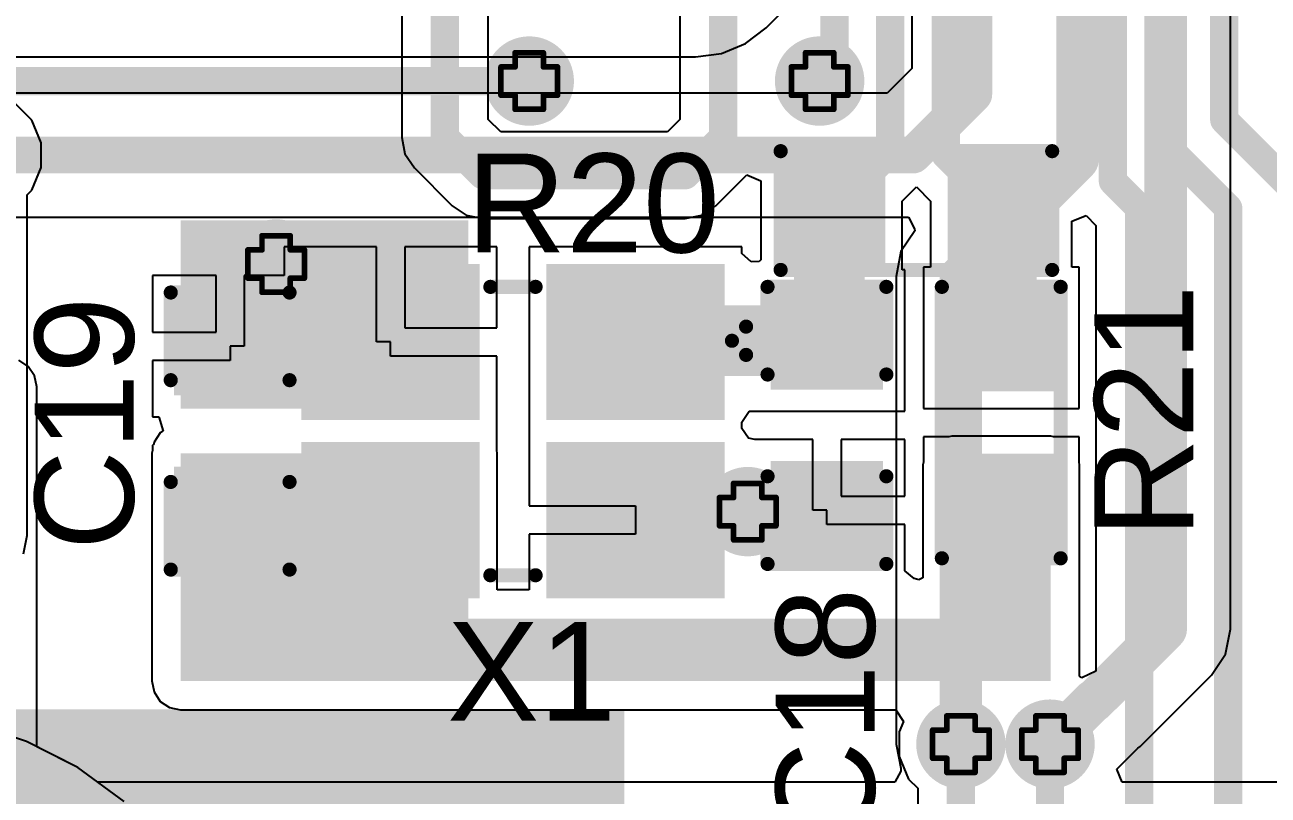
# Model space of a CAD drawing. Header units: inches. Extents: x 0 to 12.8, y -0.1 to 3.5.
# Drawn here: x 0.547 to 0.9866, y 0.1026 to 0.3751 of the extents above; entities that cross this region are included whole.
import ezdxf

# ---------------------------------------------------------------- set-up
doc = ezdxf.new("R2010")
doc.units = ezdxf.units.IN
doc.header["$MEASUREMENT"] = 0
for name, color, linetype in [('Bottom Layer', 5, 'Continuous'), ('Bottom Solder', 6, 'Continuous'), ('Drill Drawing', 1, 'Continuous'), ('Top Layer', 1, 'Continuous'), ('Top Overlay', 2, 'Continuous'), ('Top Paste', 8, 'Continuous'), ('Top Solder', 216, 'Continuous'), ('Via Holes', 16, 'Continuous')]:
    doc.layers.add(name, color=color, linetype=linetype)
doc.styles.add('Arial', font='', dxfattribs={"height": 0.2})
doc.styles.get('Arial').set_extended_font_data('Arial')

# ---------------------------------------------------------------- blocks, each defined once
blk = doc.blocks.new('NX3225GA_25MHZ_STD_CRG_2_4')
at = {"layer": 'Top Layer'}
for points in [[(-0.07087, 0.05512), (-0.01575, 0.05512), (-0.01575, 0.00787), (-0.07087, 0.00787)], [(0.01575, 0.05512), (0.07087, 0.05512), (0.07087, 0.00787), (0.01575, 0.00787)], [(-0.07087, -0.00787), (-0.01575, -0.00787), (-0.01575, -0.05512), (-0.07087, -0.05512)], [(0.01575, -0.00787), (0.07087, -0.00787), (0.07087, -0.05512), (0.01575, -0.05512)]]:
    blk.add_hatch(color=1, dxfattribs=at).paths.add_polyline_path(points)
at = {"layer": 'Top Paste'}
for points in [[(-0.07087, 0.05512), (-0.01575, 0.05512), (-0.01575, 0.00787), (-0.07087, 0.00787)], [(0.01575, 0.05512), (0.07087, 0.05512), (0.07087, 0.00787), (0.01575, 0.00787)], [(-0.07087, -0.00787), (-0.01575, -0.00787), (-0.01575, -0.05512), (-0.07087, -0.05512)], [(0.01575, -0.00787), (0.07087, -0.00787), (0.07087, -0.05512), (0.01575, -0.05512)]]:
    blk.add_hatch(color=8, dxfattribs=at).paths.add_polyline_path(points)
at = {"layer": 'Top Solder'}
for points in [[(-0.07487, 0.05912), (-0.01175, 0.05912), (-0.01175, 0.00387), (-0.07487, 0.00387)], [(0.01175, 0.05912), (0.07487, 0.05912), (0.07487, 0.00387), (0.01175, 0.00387)], [(-0.07487, -0.00387), (-0.01175, -0.00387), (-0.01175, -0.05912), (-0.07487, -0.05912)], [(0.01175, -0.00387), (0.07487, -0.00387), (0.07487, -0.05912), (0.01175, -0.05912)]]:
    blk.add_hatch(color=216, dxfattribs=at).paths.add_polyline_path(points)
at = {"layer": 'Top Overlay', "const_width": 0.005}
for points in [[(0.008, 0.051), (-0.008, 0.051)], [(-0.08241, -0.02694), (-0.08241, -0.03694)], [(-0.07741, -0.03194), (-0.08241, -0.02694)], [(-0.07741, -0.03194), (-0.08241, -0.03694)], [(0.008, -0.051), (-0.008, -0.051)]]:
    blk.add_lwpolyline(points, dxfattribs=at)
at = {"layer": 'Top Overlay', "const_width": 0.0025}
for points in [[(-0.00925, 0.051, 1), (-0.00675, 0.051, 1)], [(0.00675, 0.051, 1), (0.00925, 0.051, 1)], [(-0.08366, -0.02694, 1), (-0.08116, -0.02694, 1)], [(-0.08366, -0.02694, 1), (-0.08116, -0.02694, 1)], [(-0.07866, -0.03194, 1), (-0.07616, -0.03194, 1)], [(-0.07866, -0.03194, 1), (-0.07616, -0.03194, 1)], [(-0.08366, -0.03694, 1), (-0.08116, -0.03694, 1)], [(-0.08366, -0.03694, 1), (-0.08116, -0.03694, 1)], [(-0.00925, -0.051, 1), (-0.00675, -0.051, 1)], [(0.00675, -0.051, 1), (0.00925, -0.051, 1)]]:
    blk.add_lwpolyline(points, format="xyb", close=True, dxfattribs=at)
blk = doc.blocks.new('R___0603_14')
at = {"layer": 'Top Layer'}
for points in [[(-0.015, 0.0175), (-0.015, -0.0175), (-0.045, -0.0175), (-0.045, 0.0175)], [(0.045, 0.0175), (0.045, -0.0175), (0.015, -0.0175), (0.015, 0.0175)]]:
    blk.add_hatch(color=1, dxfattribs=at).paths.add_polyline_path(points)
at = {"layer": 'Top Paste'}
for points in [[(-0.015, 0.0175), (-0.015, -0.0175), (-0.045, -0.0175), (-0.045, 0.0175)], [(0.045, 0.0175), (0.045, -0.0175), (0.015, -0.0175), (0.015, 0.0175)]]:
    blk.add_hatch(color=8, dxfattribs=at).paths.add_polyline_path(points)
at = {"layer": 'Top Solder'}
for points in [[(-0.011, 0.0215), (-0.011, -0.0215), (-0.049, -0.0215), (-0.049, 0.0215)], [(0.049, 0.0215), (0.049, -0.0215), (0.011, -0.0215), (0.011, 0.0215)]]:
    blk.add_hatch(color=216, dxfattribs=at).paths.add_polyline_path(points)
at = {"layer": 'Top Overlay', "const_width": 0.005}
for points in [[(-0.048, 0.021), (0.048, 0.021)], [(-0.048, 0.021), (-0.048, -0.021)], [(0.048, 0.021), (0.048, -0.021)], [(-0.048, -0.021), (0.048, -0.021)]]:
    blk.add_lwpolyline(points, dxfattribs=at)
at = {"layer": 'Top Overlay', "const_width": 0.0025}
for points in [[(-0.04925, 0.021, 1), (-0.04675, 0.021, 1)], [(-0.04925, 0.021, 1), (-0.04675, 0.021, 1)], [(0.04675, 0.021, 1), (0.04925, 0.021, 1)], [(0.04675, 0.021, 1), (0.04925, 0.021, 1)], [(-0.04925, -0.021, 1), (-0.04675, -0.021, 1)], [(-0.04925, -0.021, 1), (-0.04675, -0.021, 1)], [(0.04675, -0.021, 1), (0.04925, -0.021, 1)], [(0.04675, -0.021, 1), (0.04925, -0.021, 1)]]:
    blk.add_lwpolyline(points, format="xyb", close=True, dxfattribs=at)
blk = doc.blocks.new('R___0603_15')
at = {"layer": 'Top Layer'}
for points in [[(-0.015, 0.0175), (-0.015, -0.0175), (-0.045, -0.0175), (-0.045, 0.0175)], [(0.045, 0.0175), (0.045, -0.0175), (0.015, -0.0175), (0.015, 0.0175)]]:
    blk.add_hatch(color=1, dxfattribs=at).paths.add_polyline_path(points)
at = {"layer": 'Top Paste'}
for points in [[(-0.015, 0.0175), (-0.015, -0.0175), (-0.045, -0.0175), (-0.045, 0.0175)], [(0.045, 0.0175), (0.045, -0.0175), (0.015, -0.0175), (0.015, 0.0175)]]:
    blk.add_hatch(color=8, dxfattribs=at).paths.add_polyline_path(points)
at = {"layer": 'Top Solder'}
for points in [[(-0.011, 0.0215), (-0.011, -0.0215), (-0.049, -0.0215), (-0.049, 0.0215)], [(0.049, 0.0215), (0.049, -0.0215), (0.011, -0.0215), (0.011, 0.0215)]]:
    blk.add_hatch(color=216, dxfattribs=at).paths.add_polyline_path(points)
at = {"layer": 'Top Overlay', "const_width": 0.005}
for points in [[(-0.048, 0.021), (0.048, 0.021)], [(-0.048, -0.021), (-0.048, 0.021)], [(0.048, -0.021), (0.048, 0.021)], [(-0.048, -0.021), (0.048, -0.021)]]:
    blk.add_lwpolyline(points, dxfattribs=at)
at = {"layer": 'Top Overlay', "const_width": 0.0025}
for points in [[(-0.04925, 0.021, 1), (-0.04675, 0.021, 1)], [(-0.04925, 0.021, 1), (-0.04675, 0.021, 1)], [(0.04675, 0.021, 1), (0.04925, 0.021, 1)], [(0.04675, 0.021, 1), (0.04925, 0.021, 1)], [(-0.04925, -0.021, 1), (-0.04675, -0.021, 1)], [(-0.04925, -0.021, 1), (-0.04675, -0.021, 1)], [(0.04675, -0.021, 1), (0.04925, -0.021, 1)], [(0.04675, -0.021, 1), (0.04925, -0.021, 1)]]:
    blk.add_lwpolyline(points, format="xyb", close=True, dxfattribs=at)
blk = doc.blocks.new('C___0603_41')
at = {"layer": 'Top Layer'}
for points in [[(-0.015, 0.0175), (-0.015, -0.0175), (-0.045, -0.0175), (-0.045, 0.0175)], [(0.045, 0.0175), (0.045, -0.0175), (0.015, -0.0175), (0.015, 0.0175)]]:
    blk.add_hatch(color=1, dxfattribs=at).paths.add_polyline_path(points)
at = {"layer": 'Top Paste'}
for points in [[(-0.015, 0.0175), (-0.015, -0.0175), (-0.045, -0.0175), (-0.045, 0.0175)], [(0.045, 0.0175), (0.045, -0.0175), (0.015, -0.0175), (0.015, 0.0175)]]:
    blk.add_hatch(color=8, dxfattribs=at).paths.add_polyline_path(points)
at = {"layer": 'Top Solder'}
for points in [[(-0.01264, 0.01986), (-0.01264, -0.01986), (-0.04736, -0.01986), (-0.04736, 0.01986)], [(0.04736, 0.01986), (0.04736, -0.01986), (0.01264, -0.01986), (0.01264, 0.01986)]]:
    blk.add_hatch(color=216, dxfattribs=at).paths.add_polyline_path(points)
at = {"layer": 'Top Overlay', "const_width": 0.005}
for points in [[(-0.049, -0.021), (-0.049, 0.021)], [(-0.018, 0.021), (-0.049, 0.021)], [(0.049, 0.021), (0.018, 0.021)], [(0.049, -0.021), (0.049, 0.021)], [(-0.018, -0.021), (-0.049, -0.021)], [(0.049, -0.021), (0.018, -0.021)]]:
    blk.add_lwpolyline(points, dxfattribs=at)
at = {"layer": 'Top Overlay', "const_width": 0.0025}
for points in [[(-0.05025, 0.021, 1), (-0.04775, 0.021, 1)], [(-0.05025, 0.021, 1), (-0.04775, 0.021, 1)], [(-0.01925, 0.021, 1), (-0.01675, 0.021, 1)], [(0.01675, 0.021, 1), (0.01925, 0.021, 1)], [(0.04775, 0.021, 1), (0.05025, 0.021, 1)], [(0.04775, 0.021, 1), (0.05025, 0.021, 1)], [(-0.05025, -0.021, 1), (-0.04775, -0.021, 1)], [(-0.05025, -0.021, 1), (-0.04775, -0.021, 1)], [(-0.01925, -0.021, 1), (-0.01675, -0.021, 1)], [(0.01675, -0.021, 1), (0.01925, -0.021, 1)], [(0.04775, -0.021, 1), (0.05025, -0.021, 1)], [(0.04775, -0.021, 1), (0.05025, -0.021, 1)]]:
    blk.add_lwpolyline(points, format="xyb", close=True, dxfattribs=at)
blk = doc.blocks.new('C___0603_42')
at = {"layer": 'Top Layer'}
for points in [[(-0.015, 0.0175), (-0.015, -0.0175), (-0.045, -0.0175), (-0.045, 0.0175)], [(0.045, 0.0175), (0.045, -0.0175), (0.015, -0.0175), (0.015, 0.0175)]]:
    blk.add_hatch(color=1, dxfattribs=at).paths.add_polyline_path(points)
at = {"layer": 'Top Paste'}
for points in [[(-0.015, 0.0175), (-0.015, -0.0175), (-0.045, -0.0175), (-0.045, 0.0175)], [(0.045, 0.0175), (0.045, -0.0175), (0.015, -0.0175), (0.015, 0.0175)]]:
    blk.add_hatch(color=8, dxfattribs=at).paths.add_polyline_path(points)
at = {"layer": 'Top Solder'}
for points in [[(-0.01264, 0.01986), (-0.01264, -0.01986), (-0.04736, -0.01986), (-0.04736, 0.01986)], [(0.04736, 0.01986), (0.04736, -0.01986), (0.01264, -0.01986), (0.01264, 0.01986)]]:
    blk.add_hatch(color=216, dxfattribs=at).paths.add_polyline_path(points)
at = {"layer": 'Top Overlay', "const_width": 0.005}
for points in [[(-0.049, 0.021), (-0.018, 0.021)], [(-0.049, 0.021), (-0.049, -0.021)], [(0.018, 0.021), (0.049, 0.021)], [(0.049, 0.021), (0.049, -0.021)], [(-0.049, -0.021), (-0.018, -0.021)], [(0.018, -0.021), (0.049, -0.021)]]:
    blk.add_lwpolyline(points, dxfattribs=at)
at = {"layer": 'Top Overlay', "const_width": 0.0025}
for points in [[(-0.05025, 0.021, 1), (-0.04775, 0.021, 1)], [(-0.05025, 0.021, 1), (-0.04775, 0.021, 1)], [(-0.01925, 0.021, 1), (-0.01675, 0.021, 1)], [(0.01675, 0.021, 1), (0.01925, 0.021, 1)], [(0.04775, 0.021, 1), (0.05025, 0.021, 1)], [(0.04775, 0.021, 1), (0.05025, 0.021, 1)], [(-0.05025, -0.021, 1), (-0.04775, -0.021, 1)], [(-0.05025, -0.021, 1), (-0.04775, -0.021, 1)], [(-0.01925, -0.021, 1), (-0.01675, -0.021, 1)], [(0.01675, -0.021, 1), (0.01925, -0.021, 1)], [(0.04775, -0.021, 1), (0.05025, -0.021, 1)], [(0.04775, -0.021, 1), (0.05025, -0.021, 1)]]:
    blk.add_lwpolyline(points, format="xyb", close=True, dxfattribs=at)

msp = doc.modelspace()

# ---------------------------------------------------------------- hatches: boundary and pattern name
at = {"layer": 'Bottom Layer'}
h = msp.add_hatch(color=5, dxfattribs=at)
edge = h.paths.add_edge_path()
edge.add_arc((0.72533, 0.35519), 0.01181, 0, 360)
h = msp.add_hatch(color=5, dxfattribs=at)
edge = h.paths.add_edge_path()
edge.add_arc((0.828, 0.35519), 0.01181, 0, 360)
h = msp.add_hatch(color=5, dxfattribs=at)
edge = h.paths.add_edge_path()
edge.add_arc((0.63584, 0.29048), 0.01181, 0, 360)
h = msp.add_hatch(color=5, dxfattribs=at)
edge = h.paths.add_edge_path()
edge.add_arc((0.80258, 0.20289), 0.01181, 0, 360)
h = msp.add_hatch(color=5, dxfattribs=at)
edge = h.paths.add_edge_path()
edge.add_arc((0.87795, 0.12065), 0.01181, 0, 360)
h = msp.add_hatch(color=5, dxfattribs=at)
edge = h.paths.add_edge_path()
edge.add_arc((0.90945, 0.12065), 0.01181, 0, 360)
at = {"layer": 'Bottom Solder'}
h = msp.add_hatch(color=6, dxfattribs=at)
edge = h.paths.add_edge_path()
edge.add_arc((0.72533, 0.35519), 0.01581, 0, 360)
h = msp.add_hatch(color=6, dxfattribs=at)
edge = h.paths.add_edge_path()
edge.add_arc((0.828, 0.35519), 0.01581, 0, 360)
h = msp.add_hatch(color=6, dxfattribs=at)
edge = h.paths.add_edge_path()
edge.add_arc((0.63584, 0.29048), 0.01581, 0, 360)
h = msp.add_hatch(color=6, dxfattribs=at)
edge = h.paths.add_edge_path()
edge.add_arc((0.80258, 0.20289), 0.01581, 0, 360)
h = msp.add_hatch(color=6, dxfattribs=at)
edge = h.paths.add_edge_path()
edge.add_arc((0.87795, 0.12065), 0.01581, 0, 360)
h = msp.add_hatch(color=6, dxfattribs=at)
edge = h.paths.add_edge_path()
edge.add_arc((0.90945, 0.12065), 0.01581, 0, 360)
at = {"layer": 'Top Layer'}
h = msp.add_hatch(color=1, dxfattribs=at)
edge = h.paths.add_edge_path()
edge.add_arc((0.72533, 0.35519), 0.01181, 0, 360)
h = msp.add_hatch(color=1, dxfattribs=at)
edge = h.paths.add_edge_path()
edge.add_arc((0.828, 0.35519), 0.01181, 0, 360)
for points in [[(0.60208, 0.23926), (0.70384, 0.23926), (0.70384, 0.30598), (0.60208, 0.30598)], [(0.60208, 0.14704), (0.70384, 0.14704), (0.70384, 0.22352), (0.60208, 0.22352)], [(0.73833, 0.17627), (0.79345, 0.17627), (0.79345, 0.22352), (0.73833, 0.22352)], [(0.60208, 0.18639), (0.692, 0.18639), (0.692, 0.21639), (0.60208, 0.21639)], [(0.87471, 0.14704), (0.90971, 0.14704), (0.90971, 0.21939), (0.87471, 0.21939)], [(0.60208, 0.143), (0.90971, 0.143), (0.90971, 0.165), (0.60208, 0.165)], [(0.30221, 0.043), (0.759, 0.043), (0.759, 0.133), (0.30221, 0.133)]]:
    msp.add_hatch(color=1, dxfattribs=at).paths.add_polyline_path(points)
h = msp.add_hatch(color=1, dxfattribs=at)
edge = h.paths.add_edge_path()
edge.add_arc((0.63584, 0.29048), 0.01181, 0, 360)
h = msp.add_hatch(color=1, dxfattribs=at)
edge = h.paths.add_edge_path()
edge.add_arc((0.80258, 0.20289), 0.01181, 0, 360)
h = msp.add_hatch(color=1, dxfattribs=at)
edge = h.paths.add_edge_path()
edge.add_arc((0.87795, 0.12065), 0.01181, 0, 360)
h = msp.add_hatch(color=1, dxfattribs=at)
edge = h.paths.add_edge_path()
edge.add_arc((0.90945, 0.12065), 0.01181, 0, 360)
at = {"layer": 'Top Solder'}
h = msp.add_hatch(color=216, dxfattribs=at)
edge = h.paths.add_edge_path()
edge.add_arc((0.72533, 0.35519), 0.01581, 0, 360)
h = msp.add_hatch(color=216, dxfattribs=at)
edge = h.paths.add_edge_path()
edge.add_arc((0.828, 0.35519), 0.01581, 0, 360)
h = msp.add_hatch(color=216, dxfattribs=at)
edge = h.paths.add_edge_path()
edge.add_arc((0.63584, 0.29048), 0.01581, 0, 360)
h = msp.add_hatch(color=216, dxfattribs=at)
edge = h.paths.add_edge_path()
edge.add_arc((0.80258, 0.20289), 0.01581, 0, 360)
h = msp.add_hatch(color=216, dxfattribs=at)
edge = h.paths.add_edge_path()
edge.add_arc((0.87795, 0.12065), 0.01581, 0, 360)
h = msp.add_hatch(color=216, dxfattribs=at)
edge = h.paths.add_edge_path()
edge.add_arc((0.90945, 0.12065), 0.01581, 0, 360)
at = {"layer": 'Via Holes'}
h = msp.add_hatch(color=7, dxfattribs=at)
edge = h.paths.add_edge_path()
edge.add_arc((0.72533, 0.35519), 0.00591, 0, 360)
h = msp.add_hatch(color=7, dxfattribs=at)
edge = h.paths.add_edge_path()
edge.add_arc((0.828, 0.35519), 0.00591, 0, 360)
h = msp.add_hatch(color=7, dxfattribs=at)
edge = h.paths.add_edge_path()
edge.add_arc((0.63584, 0.29048), 0.00591, 0, 360)
h = msp.add_hatch(color=7, dxfattribs=at)
edge = h.paths.add_edge_path()
edge.add_arc((0.80258, 0.20289), 0.00591, 0, 360)
h = msp.add_hatch(color=7, dxfattribs=at)
edge = h.paths.add_edge_path()
edge.add_arc((0.87795, 0.12065), 0.00591, 0, 360)
h = msp.add_hatch(color=7, dxfattribs=at)
edge = h.paths.add_edge_path()
edge.add_arc((0.90945, 0.12065), 0.00591, 0, 360)

# ---------------------------------------------------------------- linework, layer by layer
at = {"layer": 'Bottom Layer'}
for p, q in [((0.86058, 0.50006), (0.86058, 0.35958)), ((0.97329, 0.16126), (0.97329, 0.46565)), ((0.80906, 0.37404), (0.83835, 0.40333)), ((0.80175, 0.36843), (0.80906, 0.37404)), ((0.7841, 0.3637), (0.79324, 0.3649)), ((0.79324, 0.3649), (0.80175, 0.36843)), ((0.40473, 0.3637), (0.7841, 0.3637)), ((0.86058, 0.35958), (0.85192, 0.35092)), ((0.85192, 0.35092), (0.531, 0.35092)), ((0.531, 0.30708), (0.85943, 0.30708)), ((0.85943, 0.30708), (0.86158, 0.30295)), ((0.86168, 0.30223), (0.85676, 0.29487)), ((0.86158, 0.30295), (0.86168, 0.30223)), ((0.85676, 0.29487), (0.85501, 0.28609)), ((0.85501, 0.28609), (0.85501, 0.12065)), ((0.54821, 0.25421), (0.5449, 0.25642)), ((0.55042, 0.2509), (0.54821, 0.25421)), ((0.5512, 0.247), (0.55042, 0.2509)), ((0.5512, 0.11973), (0.5512, 0.247)), ((0.97154, 0.15248), (0.97329, 0.16126)), ((0.96657, 0.14504), (0.97154, 0.15248)), ((0.94131, 0.11978), (0.96657, 0.14504)), ((0.56571, 0.11233), (0.5512, 0.11973)), ((0.85501, 0.12065), (0.85669, 0.1122)), ((0.93306, 0.11182), (0.94045, 0.1192)), ((0.94045, 0.1192), (0.94131, 0.11978)), ((0.57278, 0.1072), (0.56571, 0.11233)), ((0.85666, 0.1111), (0.85458, 0.1072)), ((0.85669, 0.1122), (0.85666, 0.1111)), ((0.93498, 0.1072), (0.93306, 0.11182)), ((0.85458, 0.1072), (0.57278, 0.1072)), ((1.123, 0.1072), (0.93498, 0.1072))]:
    msp.add_line(p, q, dxfattribs=at)
for points, const_width in [([(0.8825, 0.3505), (0.8825, 0.50006)], 0.013), ([(0.91916, 0.3273), (0.91916, 0.49274)], 0.015), ([(0.95035, 0.16126), (0.95035, 0.46565)], 0.015), ([(0.5038, 0.35519), (0.72533, 0.35519)], 0.01), ([(0.861, 0.329), (0.8825, 0.3505)], 0.013), ([(0.531, 0.329), (0.861, 0.329)], 0.013), ([(0.87795, 0.28609), (0.91916, 0.3273)], 0.015), ([(0.87795, 0.12065), (0.87795, 0.28609)], 0.015), ([(0.92509, 0.136), (0.95035, 0.16126)], 0.015), ([(0.90945, 0.12065), (0.9248, 0.136)], 0.015), ([(0.9248, 0.136), (0.92509, 0.136)], 0.015)]:
    msp.add_lwpolyline(points, dxfattribs=dict(at, const_width=const_width))
for points, const_width in [([(0.72283, 0.35519, 1), (0.72783, 0.35519, 1)], 0.005), ([(0.87925, 0.3505, 1), (0.88575, 0.3505, 1)], 0.0065), ([(0.87925, 0.3505, 1), (0.88575, 0.3505, 1)], 0.0065), ([(0.85775, 0.329, 1), (0.86425, 0.329, 1)], 0.0065), ([(0.85775, 0.329, 1), (0.86425, 0.329, 1)], 0.0065), ([(0.91541, 0.3273, 1), (0.92291, 0.3273, 1)], 0.0075), ([(0.91541, 0.3273, 1), (0.92291, 0.3273, 1)], 0.0075), ([(0.8742, 0.28609, 1), (0.8817, 0.28609, 1)], 0.0075), ([(0.8742, 0.28609, 1), (0.8817, 0.28609, 1)], 0.0075), ([(0.9466, 0.16126, 1), (0.9541, 0.16126, 1)], 0.0075), ([(0.9466, 0.16126, 1), (0.9541, 0.16126, 1)], 0.0075), ([(0.92105, 0.136, 1), (0.92855, 0.136, 1)], 0.0075), ([(0.92105, 0.136, 1), (0.92855, 0.136, 1)], 0.0075), ([(0.92134, 0.136, 1), (0.92884, 0.136, 1)], 0.0075), ([(0.92134, 0.136, 1), (0.92884, 0.136, 1)], 0.0075), ([(0.8742, 0.12065, 1), (0.8817, 0.12065, 1)], 0.0075), ([(0.9057, 0.12065, 1), (0.9132, 0.12065, 1)], 0.0075)]:
    msp.add_lwpolyline(points, format="xyb", close=True, dxfattribs=dict(at, const_width=const_width))
at = {"layer": 'Drill Drawing', "const_width": 0.002}
for points in [[(0.72033, 0.36019), (0.72033, 0.36519)], [(0.72033, 0.36519), (0.73033, 0.36519)], [(0.73033, 0.36019), (0.73033, 0.36519)], [(0.823, 0.36019), (0.823, 0.36519)], [(0.823, 0.36519), (0.833, 0.36519)], [(0.833, 0.36019), (0.833, 0.36519)], [(0.71533, 0.35019), (0.71533, 0.36019)], [(0.71533, 0.36019), (0.72033, 0.36019)], [(0.73033, 0.36019), (0.73533, 0.36019)], [(0.73533, 0.35019), (0.73533, 0.36019)], [(0.818, 0.35019), (0.818, 0.36019)], [(0.818, 0.36019), (0.823, 0.36019)], [(0.833, 0.36019), (0.838, 0.36019)], [(0.838, 0.35019), (0.838, 0.36019)], [(0.71533, 0.35019), (0.72033, 0.35019)], [(0.72033, 0.34519), (0.72033, 0.35019)], [(0.73033, 0.35019), (0.73533, 0.35019)], [(0.73033, 0.34519), (0.73033, 0.35019)], [(0.818, 0.35019), (0.823, 0.35019)], [(0.823, 0.34519), (0.823, 0.35019)], [(0.833, 0.35019), (0.838, 0.35019)], [(0.833, 0.34519), (0.833, 0.35019)], [(0.72033, 0.34519), (0.73033, 0.34519)], [(0.823, 0.34519), (0.833, 0.34519)], [(0.63084, 0.29548), (0.63084, 0.30048)], [(0.63084, 0.30048), (0.64084, 0.30048)], [(0.64084, 0.29548), (0.64084, 0.30048)], [(0.62584, 0.28548), (0.62584, 0.29548)], [(0.62584, 0.29548), (0.63084, 0.29548)], [(0.64084, 0.29548), (0.64584, 0.29548)], [(0.64584, 0.28548), (0.64584, 0.29548)], [(0.62584, 0.28548), (0.63084, 0.28548)], [(0.63084, 0.28048), (0.63084, 0.28548)], [(0.64084, 0.28548), (0.64584, 0.28548)], [(0.64084, 0.28048), (0.64084, 0.28548)], [(0.63084, 0.28048), (0.64084, 0.28048)], [(0.79758, 0.20789), (0.79758, 0.21289)], [(0.79758, 0.21289), (0.80758, 0.21289)], [(0.80758, 0.20789), (0.80758, 0.21289)], [(0.79258, 0.19789), (0.79258, 0.20789)], [(0.79258, 0.20789), (0.79758, 0.20789)], [(0.80758, 0.20789), (0.81258, 0.20789)], [(0.81258, 0.19789), (0.81258, 0.20789)], [(0.79258, 0.19789), (0.79758, 0.19789)], [(0.79758, 0.19289), (0.79758, 0.19789)], [(0.80758, 0.19789), (0.81258, 0.19789)], [(0.80758, 0.19289), (0.80758, 0.19789)], [(0.79758, 0.19289), (0.80758, 0.19289)], [(0.87295, 0.12565), (0.87295, 0.13065)], [(0.87295, 0.13065), (0.88295, 0.13065)], [(0.88295, 0.12565), (0.88295, 0.13065)], [(0.90445, 0.12565), (0.90445, 0.13065)], [(0.90445, 0.13065), (0.91445, 0.13065)], [(0.91445, 0.12565), (0.91445, 0.13065)], [(0.86795, 0.11565), (0.86795, 0.12565)], [(0.86795, 0.12565), (0.87295, 0.12565)], [(0.88295, 0.12565), (0.88795, 0.12565)], [(0.88795, 0.11565), (0.88795, 0.12565)], [(0.89945, 0.11565), (0.89945, 0.12565)], [(0.89945, 0.12565), (0.90445, 0.12565)], [(0.91445, 0.12565), (0.91945, 0.12565)], [(0.91945, 0.11565), (0.91945, 0.12565)], [(0.86795, 0.11565), (0.87295, 0.11565)], [(0.87295, 0.11065), (0.87295, 0.11565)], [(0.88295, 0.11565), (0.88795, 0.11565)], [(0.88295, 0.11065), (0.88295, 0.11565)], [(0.89945, 0.11565), (0.90445, 0.11565)], [(0.90445, 0.11065), (0.90445, 0.11565)], [(0.91445, 0.11565), (0.91945, 0.11565)], [(0.91445, 0.11065), (0.91445, 0.11565)], [(0.87295, 0.11065), (0.88295, 0.11065)], [(0.90445, 0.11065), (0.91445, 0.11065)]]:
    msp.add_lwpolyline(points, dxfattribs=at)
at = {"layer": 'Drill Drawing', "const_width": 0.001}
for points in [[(0.71983, 0.36519, 1), (0.72083, 0.36519, 1)], [(0.71983, 0.36519, 1), (0.72083, 0.36519, 1)], [(0.72983, 0.36519, 1), (0.73083, 0.36519, 1)], [(0.72983, 0.36519, 1), (0.73083, 0.36519, 1)], [(0.8225, 0.36519, 1), (0.8235, 0.36519, 1)], [(0.8225, 0.36519, 1), (0.8235, 0.36519, 1)], [(0.8325, 0.36519, 1), (0.8335, 0.36519, 1)], [(0.8325, 0.36519, 1), (0.8335, 0.36519, 1)], [(0.71483, 0.36019, 1), (0.71583, 0.36019, 1)], [(0.71483, 0.36019, 1), (0.71583, 0.36019, 1)], [(0.71983, 0.36019, 1), (0.72083, 0.36019, 1)], [(0.71983, 0.36019, 1), (0.72083, 0.36019, 1)], [(0.72983, 0.36019, 1), (0.73083, 0.36019, 1)], [(0.72983, 0.36019, 1), (0.73083, 0.36019, 1)], [(0.73483, 0.36019, 1), (0.73583, 0.36019, 1)], [(0.73483, 0.36019, 1), (0.73583, 0.36019, 1)], [(0.8175, 0.36019, 1), (0.8185, 0.36019, 1)], [(0.8175, 0.36019, 1), (0.8185, 0.36019, 1)], [(0.8225, 0.36019, 1), (0.8235, 0.36019, 1)], [(0.8225, 0.36019, 1), (0.8235, 0.36019, 1)], [(0.8325, 0.36019, 1), (0.8335, 0.36019, 1)], [(0.8325, 0.36019, 1), (0.8335, 0.36019, 1)], [(0.8375, 0.36019, 1), (0.8385, 0.36019, 1)], [(0.8375, 0.36019, 1), (0.8385, 0.36019, 1)], [(0.71483, 0.35019, 1), (0.71583, 0.35019, 1)], [(0.71483, 0.35019, 1), (0.71583, 0.35019, 1)], [(0.71983, 0.35019, 1), (0.72083, 0.35019, 1)], [(0.71983, 0.35019, 1), (0.72083, 0.35019, 1)], [(0.72983, 0.35019, 1), (0.73083, 0.35019, 1)], [(0.72983, 0.35019, 1), (0.73083, 0.35019, 1)], [(0.73483, 0.35019, 1), (0.73583, 0.35019, 1)], [(0.73483, 0.35019, 1), (0.73583, 0.35019, 1)], [(0.8175, 0.35019, 1), (0.8185, 0.35019, 1)], [(0.8175, 0.35019, 1), (0.8185, 0.35019, 1)], [(0.8225, 0.35019, 1), (0.8235, 0.35019, 1)], [(0.8225, 0.35019, 1), (0.8235, 0.35019, 1)], [(0.8325, 0.35019, 1), (0.8335, 0.35019, 1)], [(0.8325, 0.35019, 1), (0.8335, 0.35019, 1)], [(0.8375, 0.35019, 1), (0.8385, 0.35019, 1)], [(0.8375, 0.35019, 1), (0.8385, 0.35019, 1)], [(0.71983, 0.34519, 1), (0.72083, 0.34519, 1)], [(0.71983, 0.34519, 1), (0.72083, 0.34519, 1)], [(0.72983, 0.34519, 1), (0.73083, 0.34519, 1)], [(0.72983, 0.34519, 1), (0.73083, 0.34519, 1)], [(0.8225, 0.34519, 1), (0.8235, 0.34519, 1)], [(0.8225, 0.34519, 1), (0.8235, 0.34519, 1)], [(0.8325, 0.34519, 1), (0.8335, 0.34519, 1)], [(0.8325, 0.34519, 1), (0.8335, 0.34519, 1)], [(0.63034, 0.30048, 1), (0.63134, 0.30048, 1)], [(0.63034, 0.30048, 1), (0.63134, 0.30048, 1)], [(0.64034, 0.30048, 1), (0.64134, 0.30048, 1)], [(0.64034, 0.30048, 1), (0.64134, 0.30048, 1)], [(0.62534, 0.29548, 1), (0.62634, 0.29548, 1)], [(0.62534, 0.29548, 1), (0.62634, 0.29548, 1)], [(0.63034, 0.29548, 1), (0.63134, 0.29548, 1)], [(0.63034, 0.29548, 1), (0.63134, 0.29548, 1)], [(0.64034, 0.29548, 1), (0.64134, 0.29548, 1)], [(0.64034, 0.29548, 1), (0.64134, 0.29548, 1)], [(0.64534, 0.29548, 1), (0.64634, 0.29548, 1)], [(0.64534, 0.29548, 1), (0.64634, 0.29548, 1)], [(0.62534, 0.28548, 1), (0.62634, 0.28548, 1)], [(0.62534, 0.28548, 1), (0.62634, 0.28548, 1)], [(0.63034, 0.28548, 1), (0.63134, 0.28548, 1)], [(0.63034, 0.28548, 1), (0.63134, 0.28548, 1)], [(0.64034, 0.28548, 1), (0.64134, 0.28548, 1)], [(0.64034, 0.28548, 1), (0.64134, 0.28548, 1)], [(0.64534, 0.28548, 1), (0.64634, 0.28548, 1)], [(0.64534, 0.28548, 1), (0.64634, 0.28548, 1)], [(0.63034, 0.28048, 1), (0.63134, 0.28048, 1)], [(0.63034, 0.28048, 1), (0.63134, 0.28048, 1)], [(0.64034, 0.28048, 1), (0.64134, 0.28048, 1)], [(0.64034, 0.28048, 1), (0.64134, 0.28048, 1)], [(0.79708, 0.21289, 1), (0.79808, 0.21289, 1)], [(0.79708, 0.21289, 1), (0.79808, 0.21289, 1)], [(0.80708, 0.21289, 1), (0.80808, 0.21289, 1)], [(0.80708, 0.21289, 1), (0.80808, 0.21289, 1)], [(0.79208, 0.20789, 1), (0.79308, 0.20789, 1)], [(0.79208, 0.20789, 1), (0.79308, 0.20789, 1)], [(0.79708, 0.20789, 1), (0.79808, 0.20789, 1)], [(0.79708, 0.20789, 1), (0.79808, 0.20789, 1)], [(0.80708, 0.20789, 1), (0.80808, 0.20789, 1)], [(0.80708, 0.20789, 1), (0.80808, 0.20789, 1)], [(0.81208, 0.20789, 1), (0.81308, 0.20789, 1)], [(0.81208, 0.20789, 1), (0.81308, 0.20789, 1)], [(0.79208, 0.19789, 1), (0.79308, 0.19789, 1)], [(0.79208, 0.19789, 1), (0.79308, 0.19789, 1)], [(0.79708, 0.19789, 1), (0.79808, 0.19789, 1)], [(0.79708, 0.19789, 1), (0.79808, 0.19789, 1)], [(0.80708, 0.19789, 1), (0.80808, 0.19789, 1)], [(0.80708, 0.19789, 1), (0.80808, 0.19789, 1)], [(0.81208, 0.19789, 1), (0.81308, 0.19789, 1)], [(0.81208, 0.19789, 1), (0.81308, 0.19789, 1)], [(0.79708, 0.19289, 1), (0.79808, 0.19289, 1)], [(0.79708, 0.19289, 1), (0.79808, 0.19289, 1)], [(0.80708, 0.19289, 1), (0.80808, 0.19289, 1)], [(0.80708, 0.19289, 1), (0.80808, 0.19289, 1)], [(0.87245, 0.13065, 1), (0.87345, 0.13065, 1)], [(0.87245, 0.13065, 1), (0.87345, 0.13065, 1)], [(0.88245, 0.13065, 1), (0.88345, 0.13065, 1)], [(0.88245, 0.13065, 1), (0.88345, 0.13065, 1)], [(0.90395, 0.13065, 1), (0.90495, 0.13065, 1)], [(0.90395, 0.13065, 1), (0.90495, 0.13065, 1)], [(0.91395, 0.13065, 1), (0.91495, 0.13065, 1)], [(0.91395, 0.13065, 1), (0.91495, 0.13065, 1)], [(0.86745, 0.12565, 1), (0.86845, 0.12565, 1)], [(0.86745, 0.12565, 1), (0.86845, 0.12565, 1)], [(0.87245, 0.12565, 1), (0.87345, 0.12565, 1)], [(0.87245, 0.12565, 1), (0.87345, 0.12565, 1)], [(0.88245, 0.12565, 1), (0.88345, 0.12565, 1)], [(0.88245, 0.12565, 1), (0.88345, 0.12565, 1)], [(0.88745, 0.12565, 1), (0.88845, 0.12565, 1)], [(0.88745, 0.12565, 1), (0.88845, 0.12565, 1)], [(0.89895, 0.12565, 1), (0.89995, 0.12565, 1)], [(0.89895, 0.12565, 1), (0.89995, 0.12565, 1)], [(0.90395, 0.12565, 1), (0.90495, 0.12565, 1)], [(0.90395, 0.12565, 1), (0.90495, 0.12565, 1)], [(0.91395, 0.12565, 1), (0.91495, 0.12565, 1)], [(0.91395, 0.12565, 1), (0.91495, 0.12565, 1)], [(0.91895, 0.12565, 1), (0.91995, 0.12565, 1)], [(0.91895, 0.12565, 1), (0.91995, 0.12565, 1)], [(0.86745, 0.11565, 1), (0.86845, 0.11565, 1)], [(0.86745, 0.11565, 1), (0.86845, 0.11565, 1)], [(0.87245, 0.11565, 1), (0.87345, 0.11565, 1)], [(0.87245, 0.11565, 1), (0.87345, 0.11565, 1)], [(0.88245, 0.11565, 1), (0.88345, 0.11565, 1)], [(0.88245, 0.11565, 1), (0.88345, 0.11565, 1)], [(0.88745, 0.11565, 1), (0.88845, 0.11565, 1)], [(0.88745, 0.11565, 1), (0.88845, 0.11565, 1)], [(0.89895, 0.11565, 1), (0.89995, 0.11565, 1)], [(0.89895, 0.11565, 1), (0.89995, 0.11565, 1)], [(0.90395, 0.11565, 1), (0.90495, 0.11565, 1)], [(0.90395, 0.11565, 1), (0.90495, 0.11565, 1)], [(0.91395, 0.11565, 1), (0.91495, 0.11565, 1)], [(0.91395, 0.11565, 1), (0.91495, 0.11565, 1)], [(0.91895, 0.11565, 1), (0.91995, 0.11565, 1)], [(0.91895, 0.11565, 1), (0.91995, 0.11565, 1)], [(0.87245, 0.11065, 1), (0.87345, 0.11065, 1)], [(0.87245, 0.11065, 1), (0.87345, 0.11065, 1)], [(0.88245, 0.11065, 1), (0.88345, 0.11065, 1)], [(0.88245, 0.11065, 1), (0.88345, 0.11065, 1)], [(0.90395, 0.11065, 1), (0.90495, 0.11065, 1)], [(0.90395, 0.11065, 1), (0.90495, 0.11065, 1)], [(0.91395, 0.11065, 1), (0.91495, 0.11065, 1)], [(0.91395, 0.11065, 1), (0.91495, 0.11065, 1)]]:
    msp.add_lwpolyline(points, format="xyb", close=True, dxfattribs=at)
at = {"layer": 'Top Layer'}
for p, q in [((0.71081, 0.34161), (0.71081, 0.38646)), ((0.68023, 0.38013), (0.68023, 0.33528)), ((0.7786, 0.37998), (0.7786, 0.34161)), ((0.54949, 0.34135), (0.54335, 0.34749)), ((0.55281, 0.33334), (0.54949, 0.34135)), ((0.71524, 0.33718), (0.71081, 0.34161)), ((0.7786, 0.34161), (0.77417, 0.33718)), ((0.68023, 0.33528), (0.68139, 0.32942)), ((0.77417, 0.33718), (0.71524, 0.33718)), ((0.55281, 0.32466), (0.55281, 0.33334)), ((0.68139, 0.32942), (0.68471, 0.32446)), ((0.54949, 0.31665), (0.55281, 0.32466)), ((0.68471, 0.32446), (0.69809, 0.31108)), ((0.79132, 0.31108), (0.80221, 0.32197)), ((0.80221, 0.32197), (0.80721, 0.3199)), ((0.54782, 0.31498), (0.54949, 0.31665)), ((0.80721, 0.3199), (0.80721, 0.29193)), ((0.85721, 0.31276), (0.86221, 0.31776)), ((0.86221, 0.31776), (0.86721, 0.31276)), ((0.54782, 0.19446), (0.54782, 0.31498)), ((0.85721, 0.28839), (0.85721, 0.31276)), ((0.86721, 0.31276), (0.86721, 0.28939)), ((0.69809, 0.31108), (0.70305, 0.30776)), ((0.70305, 0.30776), (0.70891, 0.3066)), ((0.7805, 0.3066), (0.78636, 0.30776)), ((0.78636, 0.30776), (0.79132, 0.31108)), ((0.70891, 0.3066), (0.7805, 0.3066)), ((0.91721, 0.30568), (0.92221, 0.30758)), ((0.91721, 0.28939), (0.91721, 0.30568)), ((0.92221, 0.30758), (0.92565, 0.30414)), ((0.92565, 0.30414), (0.92565, 0.14644)), ((0.67128, 0.29651), (0.63872, 0.29651)), ((0.63872, 0.29651), (0.63872, 0.28639)), ((0.67128, 0.26289), (0.67128, 0.29651)), ((0.71384, 0.29651), (0.68128, 0.29651)), ((0.68128, 0.29651), (0.68128, 0.26789)), ((0.71384, 0.26789), (0.71384, 0.29651)), ((0.80045, 0.29651), (0.72533, 0.29651)), ((0.72533, 0.29651), (0.72533, 0.22926)), ((0.80045, 0.29421), (0.80045, 0.29651)), ((0.80383, 0.2912), (0.80045, 0.29421)), ((0.8066, 0.29131), (0.80383, 0.2912)), ((0.80721, 0.29193), (0.8066, 0.29131)), ((0.61458, 0.28639), (0.59208, 0.28639)), ((0.59208, 0.28639), (0.59208, 0.26639)), ((0.61458, 0.26639), (0.61458, 0.28639)), ((0.63872, 0.28639), (0.62458, 0.28639)), ((0.62458, 0.28639), (0.62458, 0.26139)), ((0.85808, 0.28839), (0.85721, 0.28839)), ((0.85808, 0.23839), (0.85808, 0.28839)), ((0.86721, 0.28939), (0.86471, 0.28939)), ((0.86471, 0.28939), (0.86471, 0.23939)), ((0.91971, 0.28939), (0.91721, 0.28939)), ((0.91971, 0.23939), (0.91971, 0.28939)), ((0.59208, 0.26639), (0.61458, 0.26639)), ((0.68128, 0.26789), (0.71384, 0.26789)), ((0.62458, 0.26139), (0.61958, 0.26139)), ((0.61958, 0.26139), (0.61958, 0.25639)), ((0.67628, 0.26289), (0.67128, 0.26289)), ((0.67628, 0.25789), (0.67628, 0.26289)), ((0.61958, 0.25639), (0.59208, 0.25639)), ((0.59208, 0.25639), (0.59208, 0.23639)), ((0.71384, 0.25789), (0.67628, 0.25789)), ((0.71384, 0.2245), (0.71384, 0.25789)), ((0.80045, 0.23448), (0.80308, 0.23839)), ((0.80308, 0.23839), (0.85808, 0.23839)), ((0.86471, 0.23939), (0.91971, 0.23939)), ((0.59208, 0.23639), (0.59435, 0.23639)), ((0.59435, 0.23639), (0.59587, 0.23139)), ((0.80045, 0.2323), (0.80045, 0.23448)), ((0.59487, 0.23073), (0.59266, 0.22742)), ((0.59587, 0.23139), (0.59487, 0.23073)), ((0.72533, 0.22926), (0.72533, 0.20489)), ((0.80279, 0.22882), (0.80045, 0.2323)), ((0.80509, 0.22839), (0.80279, 0.22882)), ((0.87373, 0.22939), (0.86471, 0.22939)), ((0.86471, 0.22939), (0.86471, 0.22038)), ((0.87471, 0.22959), (0.87373, 0.22939)), ((0.90971, 0.22959), (0.87471, 0.22959)), ((0.9107, 0.22939), (0.90971, 0.22959)), ((0.91971, 0.22939), (0.9107, 0.22939)), ((0.91971, 0.22038), (0.91971, 0.22939)), ((0.59208, 0.2245), (0.59189, 0.22352)), ((0.59246, 0.22639), (0.59208, 0.22639)), ((0.59208, 0.22639), (0.59208, 0.2245)), ((0.59266, 0.22742), (0.59246, 0.22639)), ((0.71403, 0.22352), (0.71384, 0.2245)), ((0.82558, 0.22839), (0.80509, 0.22839)), ((0.82558, 0.20339), (0.82558, 0.22839)), ((0.85808, 0.22839), (0.83558, 0.22839)), ((0.83558, 0.22839), (0.83558, 0.20839)), ((0.85808, 0.20839), (0.85808, 0.22839)), ((0.59189, 0.22352), (0.59189, 0.18639)), ((0.71403, 0.1752), (0.71403, 0.22352)), ((0.86471, 0.22038), (0.86452, 0.21939)), ((0.91991, 0.21939), (0.91971, 0.22038)), ((0.86452, 0.21939), (0.86452, 0.17942)), ((0.91991, 0.165), (0.91991, 0.21939)), ((0.83558, 0.20839), (0.85808, 0.20839)), ((0.72533, 0.20489), (0.76289, 0.20489)), ((0.76289, 0.20489), (0.76289, 0.19489)), ((0.83058, 0.20339), (0.82558, 0.20339)), ((0.83058, 0.19839), (0.83058, 0.20339)), ((0.85808, 0.19839), (0.83058, 0.19839)), ((0.85808, 0.18199), (0.85808, 0.19839)), ((0.54654, 0.18802), (0.54782, 0.19446)), ((0.76289, 0.19489), (0.72533, 0.19489)), ((0.72533, 0.19489), (0.72533, 0.1752)), ((0.59189, 0.18639), (0.59189, 0.143)), ((0.86137, 0.17926), (0.85808, 0.18199)), ((0.86308, 0.17877), (0.86137, 0.17926)), ((0.86452, 0.17942), (0.86308, 0.17877)), ((0.72533, 0.1752), (0.71403, 0.1752)), ((0.91991, 0.14475), (0.91991, 0.165)), ((0.92565, 0.14644), (0.92065, 0.14412)), ((0.59189, 0.143), (0.59266, 0.1391)), ((0.92065, 0.14412), (0.91991, 0.14475)), ((0.59266, 0.1391), (0.59487, 0.13579)), ((0.59487, 0.13579), (0.59818, 0.13358)), ((0.59818, 0.13358), (0.60208, 0.1328)), ((0.60208, 0.1328), (0.85488, 0.1328)), ((0.85488, 0.1328), (0.85766, 0.12865)), ((0.54762, 0.12155), (0.5283, 0.12783)), ((0.85766, 0.12865), (0.85614, 0.12498)), ((0.85614, 0.12498), (0.85614, 0.11631)), ((0.56571, 0.11233), (0.54762, 0.12155)), ((0.85614, 0.11631), (0.85946, 0.10829)), ((0.58214, 0.10039), (0.56571, 0.11233)), ((0.85946, 0.10829), (0.86266, 0.10509)), ((0.86266, 0.10509), (0.86266, -0.01953))]:
    msp.add_line(p, q, dxfattribs=at)
for points, const_width in [([(0.79389, 0.33528), (0.79389, 0.414)], 0.01), ([(0.83326, 0.36413), (0.83326, 0.414)], 0.01), ([(0.85294, 0.33012), (0.85294, 0.414)], 0.01), ([(0.87263, 0.32897), (0.87263, 0.414)], 0.01), ([(0.93169, 0.31974), (0.93169, 0.414)], 0.01), ([(0.95137, 0.33132), (0.95137, 0.414)], 0.01), ([(0.97106, 0.34142), (0.97106, 0.414)], 0.01), ([(0.69552, 0.33528), (0.69552, 0.38646)], 0.01), ([(0.828, 0.35888), (0.83326, 0.36413)], 0.01), ([(0.828, 0.35519), (0.828, 0.35888)], 0.01), ([(0.72533, 0.35519), (0.72902, 0.35519)], 0.01), ([(0.97106, 0.34142), (1.00394, 0.30854)], 0.01), ([(0.69552, 0.33528), (0.70891, 0.32189)], 0.01), ([(0.7805, 0.32189), (0.79389, 0.33528)], 0.01), ([(0.84471, 0.32189), (0.85294, 0.33012)], 0.01), ([(0.95137, 0.33132), (0.97244, 0.31025)], 0.01), ([(0.87263, 0.32897), (0.87971, 0.32189)], 0.01), ([(0.70891, 0.32189), (0.7805, 0.32189)], 0.01), ([(0.83221, 0.31189), (0.84221, 0.32189)], 0.01), ([(0.84221, 0.32189), (0.84471, 0.32189)], 0.01), ([(0.87971, 0.32189), (0.88221, 0.32189)], 0.01), ([(0.88221, 0.32189), (0.89221, 0.31189)], 0.01), ([(0.8314, 0.26421), (0.8314, 0.30858)], 0.025), ([(0.89221, 0.26439), (0.89221, 0.30939)], 0.025), ([(0.93169, 0.31974), (0.94094, 0.31048)], 0.01), ([(0.83221, 0.30939), (0.83221, 0.31189)], 0.01), ([(0.89221, 0.30939), (0.89221, 0.31189)], 0.01), ([(0.8314, 0.30858), (0.83221, 0.30939)], 0.013), ([(0.94094, -0.0748), (0.94094, 0.31048)], 0.01), ([(0.97244, -0.0748), (0.97244, 0.31025)], 0.01), ([(0.7634, 0.26339), (0.83058, 0.26339)], 0.025), ([(0.76289, 0.26289), (0.7634, 0.26339)], 0.013), ([(0.83058, 0.26339), (0.8314, 0.26421)], 0.013), ([(0.76289, 0.19989), (0.76558, 0.20258)], 0.022), ([(0.76558, 0.20258), (0.80227, 0.20258)], 0.022), ([(0.80227, 0.20258), (0.80258, 0.20289)], 0.022), ([(0.80258, 0.20289), (0.80283, 0.20314)], 0.022), ([(0.80283, 0.20314), (0.83034, 0.20314)], 0.022), ([(0.83034, 0.20314), (0.83058, 0.20339)], 0.022), ([(0.61958, 0.20139), (0.67478, 0.20139)], 0.01), ([(0.67478, 0.20139), (0.67628, 0.19989)], 0.01), ([(0.87795, -0.0748), (0.87795, 0.12065)], 0.01), ([(0.90945, -0.0748), (0.90945, 0.12065)], 0.01)]:
    msp.add_lwpolyline(points, dxfattribs=dict(at, const_width=const_width))
for points, const_width in [([(0.83076, 0.36413, 1), (0.83576, 0.36413, 1)], 0.005), ([(0.83076, 0.36413, 1), (0.83576, 0.36413, 1)], 0.005), ([(0.8255, 0.35888, 1), (0.8305, 0.35888, 1)], 0.005), ([(0.8255, 0.35888, 1), (0.8305, 0.35888, 1)], 0.005), ([(0.72283, 0.35519, 1), (0.72783, 0.35519, 1)], 0.005), ([(0.72652, 0.35519, 1), (0.73152, 0.35519, 1)], 0.005), ([(0.8255, 0.35519, 1), (0.8305, 0.35519, 1)], 0.005), ([(0.96856, 0.34142, 1), (0.97356, 0.34142, 1)], 0.005), ([(0.96856, 0.34142, 1), (0.97356, 0.34142, 1)], 0.005), ([(0.69302, 0.33528, 1), (0.69802, 0.33528, 1)], 0.005), ([(0.69302, 0.33528, 1), (0.69802, 0.33528, 1)], 0.005), ([(0.79139, 0.33528, 1), (0.79639, 0.33528, 1)], 0.005), ([(0.79139, 0.33528, 1), (0.79639, 0.33528, 1)], 0.005), ([(0.85044, 0.33012, 1), (0.85544, 0.33012, 1)], 0.005), ([(0.85044, 0.33012, 1), (0.85544, 0.33012, 1)], 0.005), ([(0.94887, 0.33132, 1), (0.95387, 0.33132, 1)], 0.005), ([(0.94887, 0.33132, 1), (0.95387, 0.33132, 1)], 0.005), ([(0.87013, 0.32897, 1), (0.87513, 0.32897, 1)], 0.005), ([(0.87013, 0.32897, 1), (0.87513, 0.32897, 1)], 0.005), ([(0.70641, 0.32189, 1), (0.71141, 0.32189, 1)], 0.005), ([(0.70641, 0.32189, 1), (0.71141, 0.32189, 1)], 0.005), ([(0.778, 0.32189, 1), (0.783, 0.32189, 1)], 0.005), ([(0.778, 0.32189, 1), (0.783, 0.32189, 1)], 0.005), ([(0.83971, 0.32189, 1), (0.84471, 0.32189, 1)], 0.005), ([(0.83971, 0.32189, 1), (0.84471, 0.32189, 1)], 0.005), ([(0.84221, 0.32189, 1), (0.84721, 0.32189, 1)], 0.005), ([(0.84221, 0.32189, 1), (0.84721, 0.32189, 1)], 0.005), ([(0.87721, 0.32189, 1), (0.88221, 0.32189, 1)], 0.005), ([(0.87721, 0.32189, 1), (0.88221, 0.32189, 1)], 0.005), ([(0.87971, 0.32189, 1), (0.88471, 0.32189, 1)], 0.005), ([(0.87971, 0.32189, 1), (0.88471, 0.32189, 1)], 0.005), ([(0.82515, 0.30858, 1), (0.83765, 0.30858, 1)], 0.0125), ([(0.88596, 0.30939, 1), (0.89846, 0.30939, 1)], 0.0125), ([(0.92919, 0.31974, 1), (0.93419, 0.31974, 1)], 0.005), ([(0.92919, 0.31974, 1), (0.93419, 0.31974, 1)], 0.005), ([(0.82971, 0.31189, 1), (0.83471, 0.31189, 1)], 0.005), ([(0.82971, 0.31189, 1), (0.83471, 0.31189, 1)], 0.005), ([(0.88971, 0.31189, 1), (0.89471, 0.31189, 1)], 0.005), ([(0.88971, 0.31189, 1), (0.89471, 0.31189, 1)], 0.005), ([(0.82815, 0.30858, 1), (0.83465, 0.30858, 1)], 0.0065), ([(0.82896, 0.30939, 1), (0.83546, 0.30939, 1)], 0.0065), ([(0.82971, 0.30939, 1), (0.83471, 0.30939, 1)], 0.005), ([(0.88971, 0.30939, 1), (0.89471, 0.30939, 1)], 0.005), ([(0.93844, 0.31048, 1), (0.94344, 0.31048, 1)], 0.005), ([(0.93844, 0.31048, 1), (0.94344, 0.31048, 1)], 0.005), ([(0.96994, 0.31025, 1), (0.97494, 0.31025, 1)], 0.005), ([(0.96994, 0.31025, 1), (0.97494, 0.31025, 1)], 0.005), ([(0.75715, 0.26339, 1), (0.76965, 0.26339, 1)], 0.0125), ([(0.82433, 0.26339, 1), (0.83683, 0.26339, 1)], 0.0125), ([(0.82515, 0.26421, 1), (0.83765, 0.26421, 1)], 0.0125), ([(0.88596, 0.26439, 1), (0.89846, 0.26439, 1)], 0.0125), ([(0.75964, 0.26289, 1), (0.76614, 0.26289, 1)], 0.0065), ([(0.76015, 0.26339, 1), (0.76665, 0.26339, 1)], 0.0065), ([(0.82733, 0.26339, 1), (0.83383, 0.26339, 1)], 0.0065), ([(0.82815, 0.26421, 1), (0.83465, 0.26421, 1)], 0.0065), ([(0.76008, 0.20258, 1), (0.77108, 0.20258, 1)], 0.011), ([(0.76008, 0.20258, 1), (0.77108, 0.20258, 1)], 0.011), ([(0.79677, 0.20258, 1), (0.80777, 0.20258, 1)], 0.011), ([(0.79677, 0.20258, 1), (0.80777, 0.20258, 1)], 0.011), ([(0.79708, 0.20289, 1), (0.80808, 0.20289, 1)], 0.011), ([(0.79708, 0.20289, 1), (0.80808, 0.20289, 1)], 0.011), ([(0.79733, 0.20314, 1), (0.80833, 0.20314, 1)], 0.011), ([(0.79733, 0.20314, 1), (0.80833, 0.20314, 1)], 0.011), ([(0.82484, 0.20314, 1), (0.83584, 0.20314, 1)], 0.011), ([(0.82484, 0.20314, 1), (0.83584, 0.20314, 1)], 0.011), ([(0.82508, 0.20339, 1), (0.83608, 0.20339, 1)], 0.011), ([(0.75739, 0.19989, 1), (0.76839, 0.19989, 1)], 0.011), ([(0.61708, 0.20139, 1), (0.62208, 0.20139, 1)], 0.005), ([(0.67228, 0.20139, 1), (0.67728, 0.20139, 1)], 0.005), ([(0.67228, 0.20139, 1), (0.67728, 0.20139, 1)], 0.005), ([(0.67378, 0.19989, 1), (0.67878, 0.19989, 1)], 0.005), ([(0.87545, 0.12065, 1), (0.88045, 0.12065, 1)], 0.005), ([(0.90695, 0.12065, 1), (0.91195, 0.12065, 1)], 0.005)]:
    msp.add_lwpolyline(points, format="xyb", close=True, dxfattribs=dict(at, const_width=const_width))

# ---------------------------------------------------------------- block references
msp.add_blockref('R___0603_15', (0.86221, 0.30939))
for name, p, rotation in [('NX3225GA_25MHZ_STD_CRG_2_4', (0.71958, 0.23139), 180), ('C___0603_41', (0.61958, 0.23139), 270), ('C___0603_42', (0.83058, 0.23339), 90), ('R___0603_14', (0.89221, 0.23439), 90)]:
    msp.add_blockref(name, p, dxfattribs=dict(rotation=rotation))

# ---------------------------------------------------------------- texts
at = {"layer": 'Top Overlay', "style": 'Arial'}
for s, p in [('R20', (0.70306, 0.29455)), ('X1', (0.69626, 0.1289))]:
    msp.add_text(s, height=0.035, dxfattribs=at).set_placement(p)
for s, p in [('R21', (0.96008, 0.19357)), ('C19', (0.58549, 0.18926)), ('C18', (0.84749, 0.08626))]:
    msp.add_text(s, height=0.035, rotation=90, dxfattribs=at).set_placement(p)

doc.saveas('drawing.dxf')
